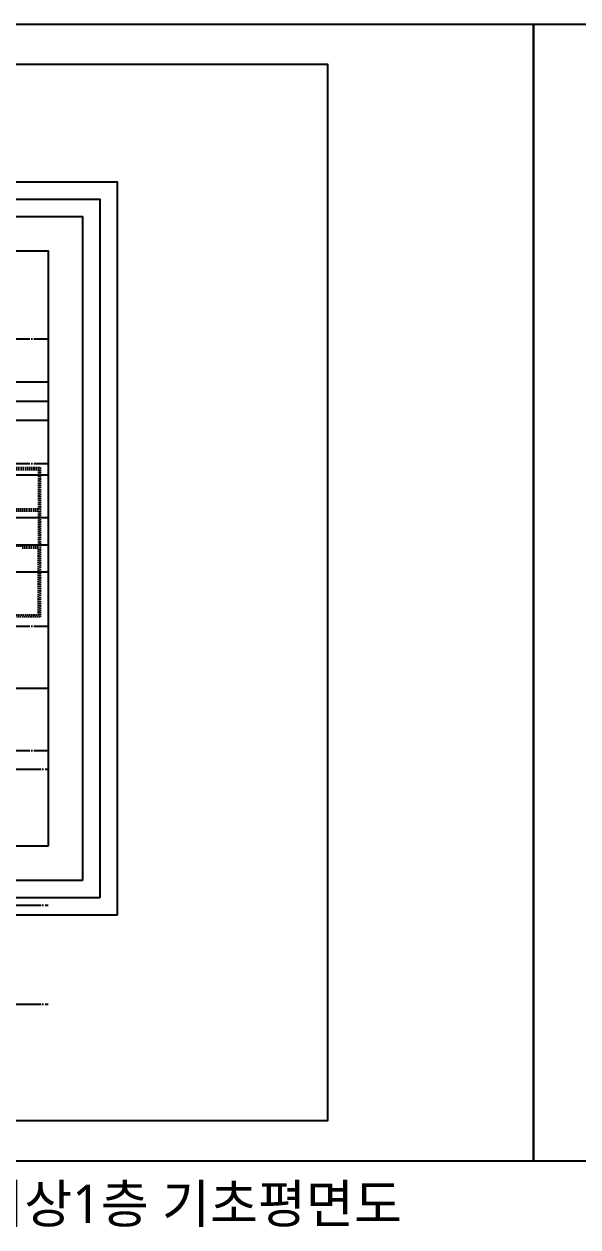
# Model space of a CAD drawing. Header units: millimetres. Extents: x -734060 to 504600, y -7739 to 118800.
# Drawn here: x -221415 to -163550, y -6889 to 118800 of the extents above; entities that cross this region are included whole.
import ezdxf
from ezdxf.enums import TextEntityAlignment as Align

# ---------------------------------------------------------------- set-up
doc = ezdxf.new("R2010")
doc.units = ezdxf.units.MM
doc.header["$LTSCALE"] = 200
for name, pattern in [('CEN-GAUN', [32.2, 30, -1, 0.2, -1]), ('CONTINOUS', [0]), ('H3', [3, 2, -1]), ('HIDDEN', [0.375, 0.25, -0.125])]:
    doc.linetypes.add(name, pattern=pattern)
doc.layers.get('DEFPOINTS').update_dxf_attribs({"color": 137})
for name, color, linetype in [('0-기초', 4, 'H3'), ('CEN', 1, 'CEN-GAUN'), ('HAT-INS', 250, 'Continuous'), ('S-COL', 2, 'Continuous'), ('WALL-D', 3, 'Continuous')]:
    doc.layers.add(name, color=color, linetype=linetype)
doc.layers.add('STEEL-CK', color=181, linetype='Continuous', plot=False)
doc.styles.get("Standard").update_dxf_attribs({"font": 'malgun.ttf'})

# ---------------------------------------------------------------- blocks, each defined once
blk = doc.blocks.new('X-RC-B1FH')
at = {"layer": 'S-COL', "color": 8, "linetype": 'HIDDEN', "ltscale": 3}
for p, q in [((71300, -13435), (75185, -13435)), ((71300, -13635), (74985, -13635)), ((74985, -13635), (74985, -17800)), ((75185, -13435), (75185, -29030)), ((74985, -17800), (71300, -17800)), ((74985, -18000), (71300, -18000)), ((74985, -18000), (74985, -21650)), ((74985, -21650), (71300, -21650)), ((74985, -21850), (73293, -21850)), ((74985, -28830), (74985, -21850)), ((71300, -28830), (74985, -28830)), ((75185, -29030), (71300, -29030))]:
    blk.add_line(p, q, dxfattribs=at)
blk = doc.blocks.new('X-CEN11')
at = {"layer": 'CEN', "color": 14, "linetype": 'CONTINOUS'}
for p, q in [((-9200, -6500), (76000, -6500)), ((-9200, -14200), (76000, -14200)), ((-9200, -18660), (76000, -18660)), ((-9200, -24340), (76000, -24340)), ((-9200, -36500), (76000, -36500))]:
    blk.add_line(p, q, dxfattribs=at)
blk = doc.blocks.new('sheet-line')
at = {"layer": 'DEFPOINTS'}
blk.add_lwpolyline([(168200, -356400), (0, -356400), (0, -237600), (168200, -237600)], close=True, dxfattribs=at)
blk = doc.blocks.new('X-CEN')
at = {"layer": 'CEN'}
for p, q in [((-9200, 0), (76000, 0)), ((70075, -4500), (76000, -4500)), ((70075, -8500), (76000, -8500)), ((-9200, -13000), (76000, -13000)), ((70101, -21500), (76000, -21500)), ((-9200, -30000), (76000, -30000)), ((70075, -36500), (76000, -36500)), ((-9200, -43000), (76000, -43000)), ((62819, -44950), (76000, -44950)), ((62819, -59150), (76000, -59150)), ((62819, -69500), (76000, -69500))]:
    blk.add_line(p, q, dxfattribs=at)

msp = doc.modelspace()

# ---------------------------------------------------------------- linework, layer by layer
at = {"layer": 'DEFPOINTS'}
for points in [[(-327100, 114600), (-189700, 114600), (-189700, 4200), (-327100, 4200)], [(-211700, 25700), (-311300, 25700), (-311300, 102300), (-211700, 102300)], [(-213500, 27500), (-309500, 27500), (-309500, 100500), (-213500, 100500)], [(-215300, 29300), (-307700, 29300), (-307700, 98700), (-215300, 98700)], [(-218900, 32900), (-304100, 32900), (-304100, 95100), (-218900, 95100)]]:
    msp.add_lwpolyline(points, close=True, dxfattribs=at)

# ---------------------------------------------------------------- block references
at = {"layer": '0-기초', "color": 252, "linetype": 'CONTINOUS', "ltscale": 3}
msp.add_blockref('X-CEN11', (-294900, 85900), dxfattribs=at)
at = {"layer": 'HAT-INS'}
msp.add_blockref('X-CEN', (-294900, 85900), dxfattribs=at)
at = {"layer": 'STEEL-CK'}
msp.add_blockref('X-RC-B1FH', (-294900, 85900), dxfattribs=at)
at = {"layer": 'WALL-D'}
for p in [(-336400, 356400), (-168200, 356400)]:
    msp.add_blockref('sheet-line', p, dxfattribs=at)

# ---------------------------------------------------------------- texts
at = {"layer": 'DEFPOINTS'}
msp.add_text('지상1층 기초평면도 ', height=4000, dxfattribs=at).set_placement((-203490.941, -4463.2), align=Align.MIDDLE_CENTER)

doc.saveas('drawing.dxf')
